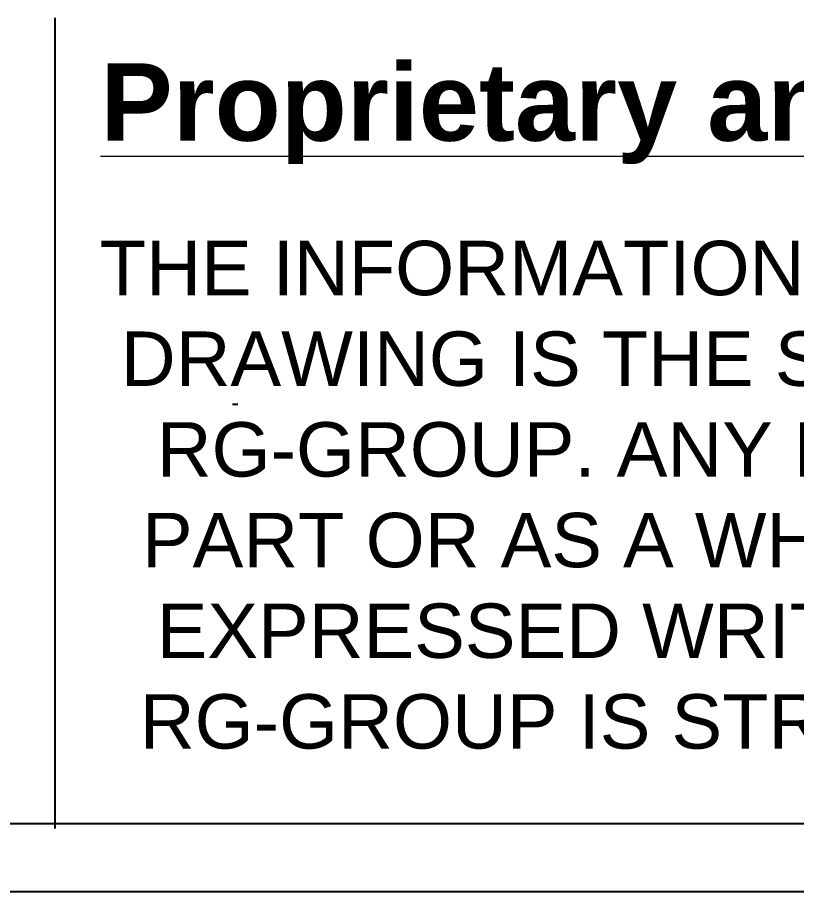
# Model space of a CAD drawing. Header units: inches. Extents: x 0 to 102, y 0 to 66.
# Drawn here: x 73.955 to 78.243, y -0.132 to 4.677 of the extents above; entities that cross this region are included whole.
import ezdxf
from ezdxf.enums import TextEntityAlignment as Align

# ---------------------------------------------------------------- set-up
doc = ezdxf.new("R2010")
doc.units = ezdxf.units.IN
doc.header["$MEASUREMENT"] = 0
doc.styles.add('Annotative', font='arial.ttf')
doc.styles.add('Fields', font='simplex.shx', dxfattribs={"height": 0.185})

# ---------------------------------------------------------------- blocks, each defined once
blk = doc.blocks.new('RG_Master_Ver_4_2_2')
at = {"color": 3}
for p, q in [((24.7809, 1.5624), (24.7809, 0.0716)), ((25.1071, 0.8517), (25.117, 0.8517)), ((19.6886, 0.0809), (34.0625, 0.0809))]:
    blk.add_line(p, q, dxfattribs=at)
blk.add_lwpolyline([(0, -0.044), (34.25, -0.044), (34.25, 21.956), (0, 21.956)], close=True, dxfattribs=at)
at = {"color": 3, "linetype": 'Continuous', "lineweight": 20, "insert": (26.201, 1.4784), "char_height": 0.142284, "width": 2.801793, "attachment_point": 2, "style": 'Annotative'}
blk.add_mtext('{\\fArial|b1|i0|c0|p34;\\LProprietary and Confidential}', dxfattribs=at)
at = {"color": 3, "insert": (26.2097, 1.1522), "char_height": 0.1, "width": 2.785376, "attachment_point": 2, "style": 'Annotative'}
blk.add_mtext('THE INFORMATION CONTAINED IN THIS DRAWING IS THE SOLE PROPERTY OF RG-GROUP. ANY REPRODUCTION IN PART OR AS A WHOLE WITHOUT THE EXPRESSED WRITTEN CONSENT OF RG-GROUP IS STRICTLY PROHIBITED', dxfattribs=at)
at = {"style": 'Fields'}
for tag, p in [('DESCRIPTION_3', (13.1158, 1.307)), ('DRN_3', (15.4724, 1.307)), ('CHK_3', (16.5293, 1.307)), ('APP_3', (17.5522, 1.307)), ('DATE_3', (18.8294, 1.307)), ('DRAWING_DESC', (32.2295, 1.2455)), ('CUSTOMER', (28.9966, 1.2135)), ('DESCRIPTION_2', (13.1158, 0.9513)), ('DRN_2', (15.4724, 0.9513)), ('CHK_2', (16.5293, 0.9513)), ('APP_2', (17.5522, 0.9513)), ('DATE_2', (18.8294, 0.9513)), ('DRAWING_#', (32.125, 0.8944)), ('SIZE', (30.7145, 0.8944)), ('REV', (33.5429, 0.8944)), ('PROJECT_#', (28.9813, 0.5809)), ('DESCRIPTION_1', (13.1158, 0.5956)), ('DRN_1', (15.4724, 0.5956)), ('CHK_1', (16.5293, 0.5956)), ('APP_1', (17.5522, 0.5956)), ('DATE_1', (18.8294, 0.5956)), ('DRN_BY', (30.875, 0.5245)), ('CHK_BY', (31.7615, 0.5245)), ('APP_BY', (32.75, 0.5245)), ('SCALE', (33.6518, 0.5245)), ('PROJECT_NAME', (29.021, 0.1759)), ('SHEETNUM', (32.7527, 0.1759)), ('TTL_SHTS', (33.5471, 0.1759))]:
    blk.add_attdef(tag, text='', height=0.125, dxfattribs=at).set_placement(p, align=Align.CENTER)
at = {"style": 'Fields', "flags": 9}
blk.add_attdef('WD_TB', (9.9529, 0.1939), '', height=0.0638, dxfattribs=at)

msp = doc.modelspace()

# ---------------------------------------------------------------- block references
at = {"xscale": 2.992700729927007, "yscale": 2.992700729927007, "zscale": 2.992700729927007}
msp.add_blockref('RG_Master_Ver_4_2_2', (0, 0), dxfattribs=at)

doc.saveas('drawing.dxf')
